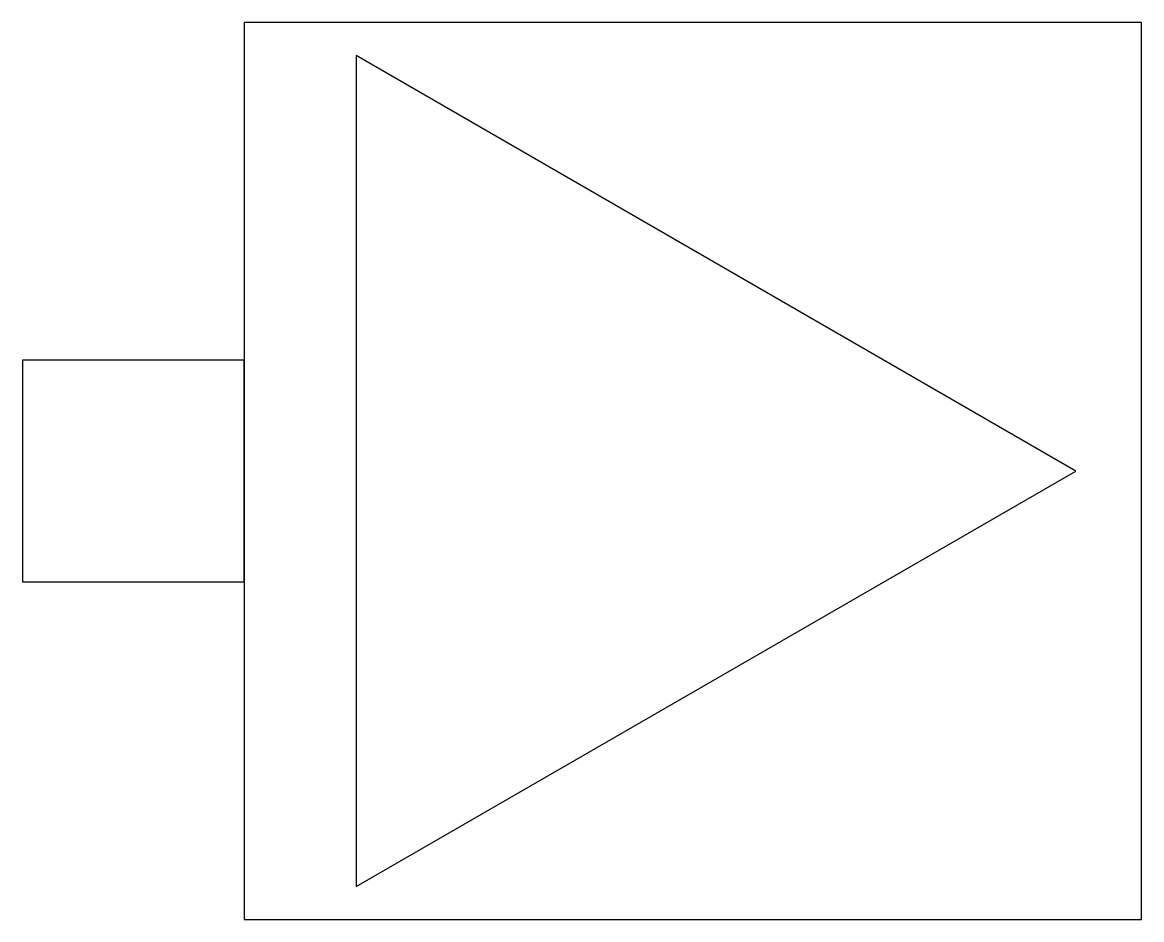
# Model space of a CAD drawing. Header units: millimetres. Extents: x -3097.022 to -3096.618, y 3748.911 to 3749.235.
import ezdxf

# ---------------------------------------------------------------- set-up
doc = ezdxf.new("R2010")
doc.units = ezdxf.units.MM
doc.header["$LTSCALE"] = 10
doc.layers.add('Ele_tomadas', color=2, linetype='Continuous')

msp = doc.modelspace()

# ---------------------------------------------------------------- linework, layer by layer
at = {"layer": 'Ele_tomadas', "color": 2}
msp.add_lwpolyline([(-3096.94157, 3748.91138), (-3096.61757, 3748.91138), (-3096.61757, 3749.23538), (-3096.94157, 3749.23538)], close=True, dxfattribs=at)
at = {"layer": 'Ele_tomadas', "color": 3}
for points in [[(-3096.90107, 3748.92338), (-3096.64126, 3749.07338), (-3096.90107, 3749.22338)], [(-3097.02157, 3749.03338), (-3096.94157, 3749.03338), (-3096.94157, 3749.11338), (-3097.02157, 3749.11338)]]:
    msp.add_lwpolyline(points, close=True, dxfattribs=at)

doc.saveas('drawing.dxf')
